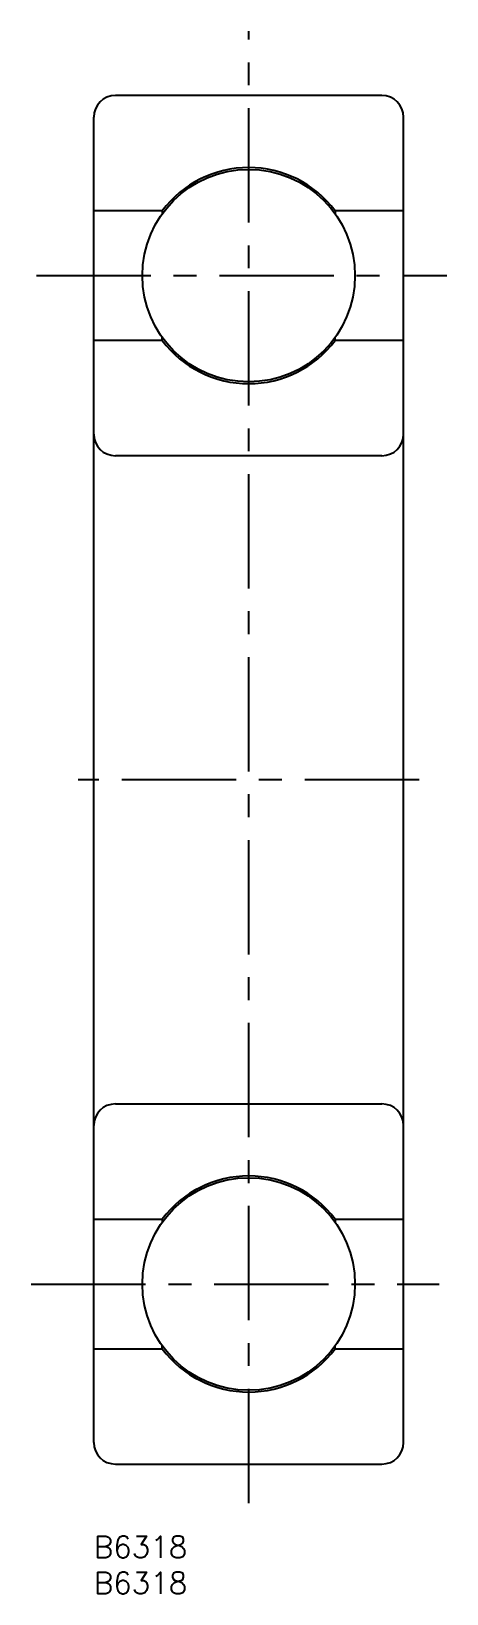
# Model space of a CAD drawing. Extents: x -9 to 49, y -8 to 209.
import ezdxf

# ---------------------------------------------------------------- set-up
doc = ezdxf.new("R2010")
doc.units = 0
doc.header["$LTSCALE"] = 0.5
doc.linetypes.add('CENTER', pattern=[50.8, 31.75, -6.35, 6.35, -6.35])
for name, color, linetype in [('MSM_CENTER', 1, 'CENTER'), ('MSM_CONTINUOUS', 7, 'CONTINUOUS'), ('MSM_PART_NUMBER', 7, 'CONTINUOUS')]:
    doc.layers.add(name, color=color, linetype=linetype)
doc.styles.get("Standard").update_dxf_attribs({"font": 'txt.shx', "height": 3, "bigfont": 'bigfont.shx'})

msp = doc.modelspace()

# ---------------------------------------------------------------- linework, layer by layer
at = {"layer": 'MSM_CENTER'}
for p, q in [((21.5, 4.57), (21.5, 208.93)), ((-7.97, 175), (48.99, 175)), ((45.15, 105), (-2.15, 105)), ((-8.68, 35), (47.95, 35))]:
    msp.add_line(p, q, dxfattribs=at)
at = {"layer": 'MSM_CONTINUOUS'}
for p, q in [((40, 200), (3, 200)), ((0, 13), (0, 197)), ((43, 13), (43, 197)), ((9.5, 184), (0, 184)), ((9.5, 184), (9.5, 183.58)), ((43, 184), (33.5, 184)), ((33.5, 184), (33.5, 183.58)), ((9.5, 166), (0, 166)), ((9.5, 166), (9.5, 166.42)), ((33.5, 166), (33.5, 166.42)), ((43, 166), (33.5, 166)), ((40, 150), (3, 150)), ((3, 60), (40, 60)), ((0, 44), (9.5, 44)), ((9.5, 44), (9.5, 43.58)), ((33.5, 44), (43, 44)), ((33.5, 44), (33.5, 43.58)), ((9.5, 26), (9.5, 26.42)), ((33.5, 26), (33.5, 26.42)), ((0, 26), (9.5, 26)), ((33.5, 26), (43, 26)), ((3, 10), (40, 10))]:
    msp.add_line(p, q, dxfattribs=at)
for centre in [(21.5, 175), (21.5, 35)]:
    msp.add_circle(centre, 14.75, dxfattribs=at)
for centre, radius, start, end in [((3, 197), 3, 90, 180), ((40, 197), 3, 0, 90), ((21.5, 175), 15, 36.8699, 143.1301), ((21.5, 175), 15, 216.8699, 323.1301), ((3, 153), 3, 180, 270), ((40, 153), 3, 270, 0), ((3, 57), 3, 90, 180), ((40, 57), 3, 0, 90), ((21.5, 35), 15, 36.8699, 143.1301), ((21.5, 35), 15, 216.8699, 323.1301), ((3, 13), 3, 180, 270), ((40, 13), 3, 270, 0)]:
    msp.add_arc(centre, radius, start, end, dxfattribs=at)

# ---------------------------------------------------------------- texts
at = {"layer": 'MSM_PART_NUMBER'}
for p in [(0, -3), (0, -8)]:
    msp.add_text('B6318', height=3, dxfattribs=at).set_placement(p)

doc.saveas('drawing.dxf')
